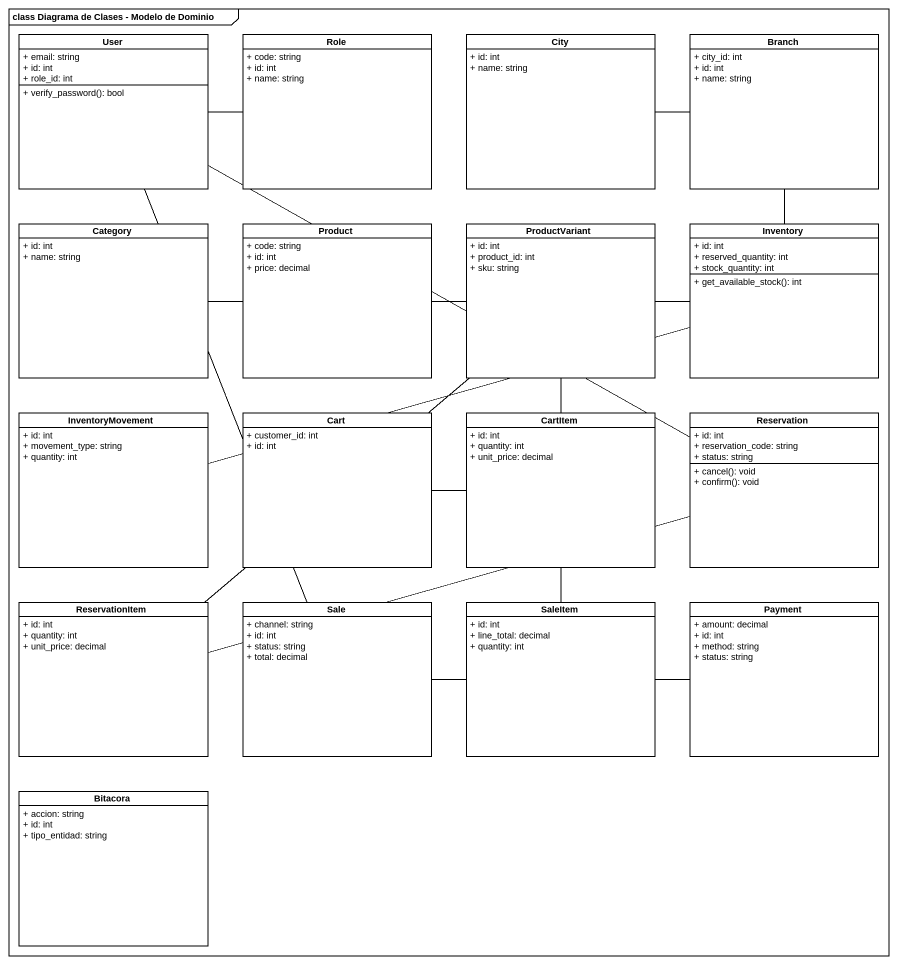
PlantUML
@startuml
mainframe class Diagrama de Clases - Modelo de Dominio
hide circle
hide empty members
skinparam classAttributeIconSize 0
class User {
  + email: string
  + id: int
  + role_id: int
  + verify_password(): bool
}
class Role {
  + code: string
  + id: int
  + name: string
}
class City {
  + id: int
  + name: string
}
class Branch {
  + city_id: int
  + id: int
  + name: string
}
class Category {
  + id: int
  + name: string
}
class Product {
  + code: string
  + id: int
  + price: decimal
}
class ProductVariant {
  + id: int
  + product_id: int
  + sku: string
}
class Inventory {
  + id: int
  + reserved_quantity: int
  + stock_quantity: int
  + get_available_stock(): int
}
class InventoryMovement {
  + id: int
  + movement_type: string
  + quantity: int
}
class Cart {
  + customer_id: int
  + id: int
}
class CartItem {
  + id: int
  + quantity: int
  + unit_price: decimal
}
class Reservation {
  + id: int
  + reservation_code: string
  + status: string
  + cancel(): void
  + confirm(): void
}
class ReservationItem {
  + id: int
  + quantity: int
  + unit_price: decimal
}
class Sale {
  + channel: string
  + id: int
  + status: string
  + total: decimal
}
class SaleItem {
  + id: int
  + line_total: decimal
  + quantity: int
}
class Payment {
  + amount: decimal
  + id: int
  + method: string
  + status: string
}
class Bitacora {
  + accion: string
  + id: int
  + tipo_entidad: string
}
User -right- Role
User -right- Reservation
User -- Sale
City -right- Branch
Branch -- Inventory
Category -right- Product
Product -right- ProductVariant
ProductVariant -right- Inventory
ProductVariant -- CartItem
ProductVariant -- ReservationItem
ProductVariant -- SaleItem
Inventory -left- InventoryMovement
Cart -right- CartItem
Reservation -left- ReservationItem
Sale -right- SaleItem
Sale -right- Payment
@enduml
